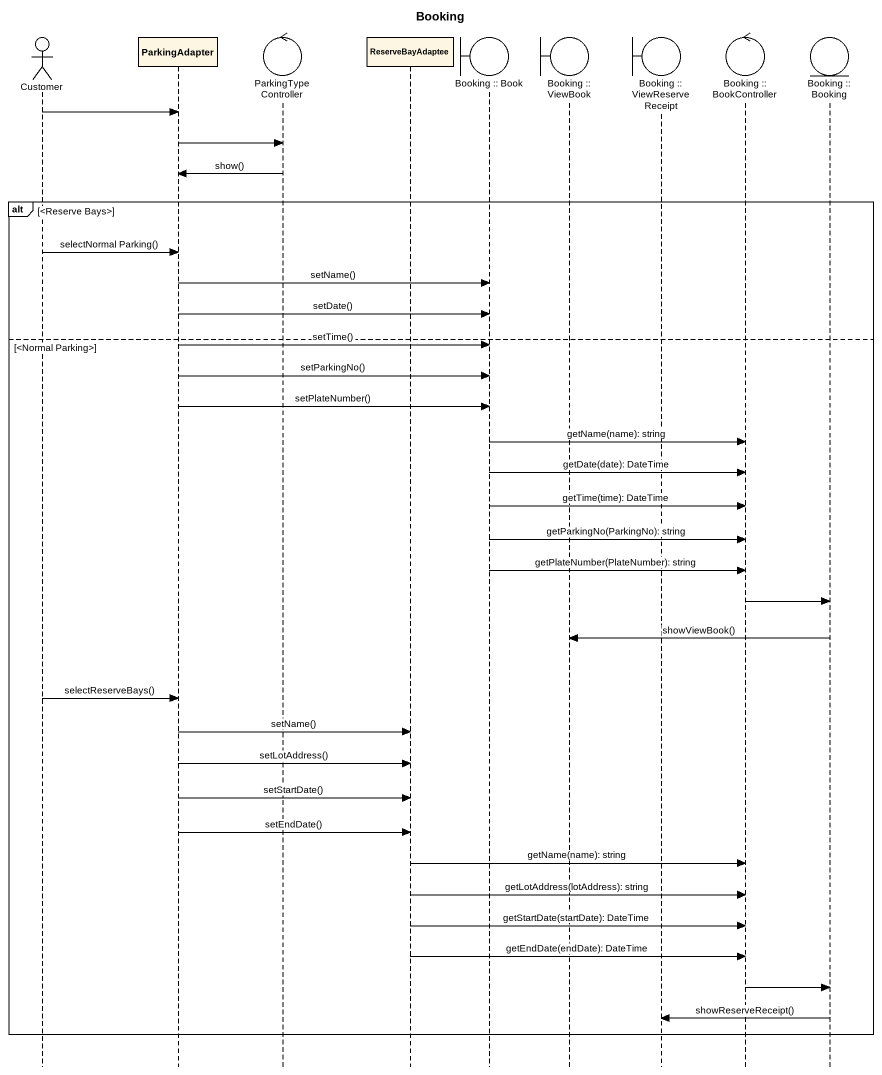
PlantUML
@startuml
title Booking
hide footbox
actor Customer
participant ParkingAdapter
control ParkingTypeController
participant ReserveBayAdaptee
boundary "Booking :: Book" as Booking_Book
boundary "Booking :: ViewBook" as Booking_ViewBook
boundary "Booking :: ViewReserveReceipt" as Booking_ViewReserveReceipt
control "Booking :: BookController" as Booking_BookController
entity "Booking :: Booking" as Booking_Booking

Customer -> ParkingAdapter
ParkingAdapter -> ParkingTypeController
ParkingTypeController -> ParkingAdapter : show()
alt <Reserve Bays>
  Customer -> ParkingAdapter : selectNormal Parking()
  ParkingAdapter -> Booking_Book : setName()
  ParkingAdapter -> Booking_Book : setDate()
else <Normal Parking>
  ParkingAdapter -> Booking_Book : setTime()
  ParkingAdapter -> Booking_Book : setParkingNo()
  ParkingAdapter -> Booking_Book : setPlateNumber()
  Booking_Book -> Booking_BookController : getName(name): string
  Booking_Book -> Booking_BookController : getDate(date): DateTime
  Booking_Book -> Booking_BookController : getTime(time): DateTime
  Booking_Book -> Booking_BookController : getParkingNo(ParkingNo): string
  Booking_Book -> Booking_BookController : getPlateNumber(PlateNumber): string
  Booking_BookController -> Booking_Booking
  Booking_Booking -> Booking_ViewBook : showViewBook()
  Customer -> ParkingAdapter : selectReserveBays()
  ParkingAdapter -> ReserveBayAdaptee : setName()
  ParkingAdapter -> ReserveBayAdaptee : setLotAddress()
  ParkingAdapter -> ReserveBayAdaptee : setStartDate()
  ParkingAdapter -> ReserveBayAdaptee : setEndDate()
  ReserveBayAdaptee -> Booking_BookController : getName(name): string
  ReserveBayAdaptee -> Booking_BookController : getLotAddress(lotAddress): string
  ReserveBayAdaptee -> Booking_BookController : getStartDate(startDate): DateTime
  ReserveBayAdaptee -> Booking_BookController : getEndDate(endDate): DateTime
  Booking_BookController -> Booking_Booking
  Booking_Booking -> Booking_ViewReserveReceipt : showReserveReceipt()
end
@enduml
